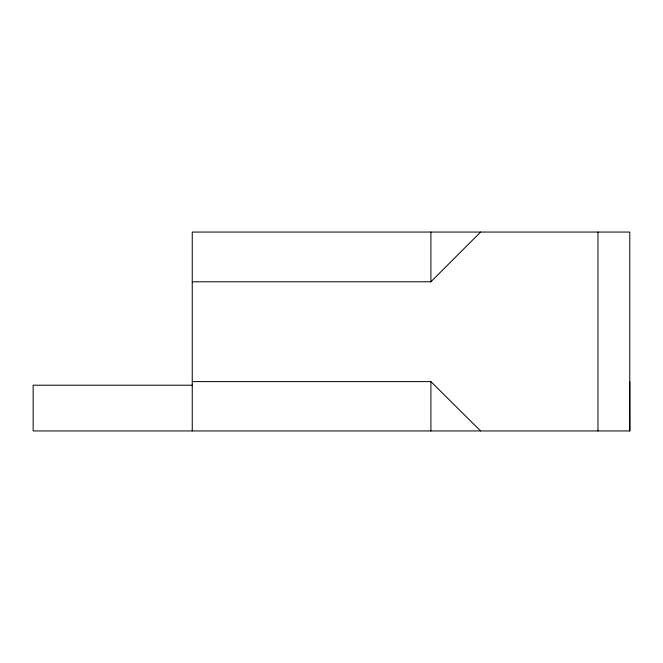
<?xml version="1.0" encoding="UTF-8"?>
<svg xmlns="http://www.w3.org/2000/svg" width="663" height="663" viewBox="0 0 663 663"><rect width="100%" height="100%" fill="white"/><g stroke="black" fill="none" stroke-linecap="round" stroke-linejoin="round"><path stroke-width="0.99" d="M192.253 281.783L430.9 281.783L480.617 232.058M192.253 381.615L430.9 381.615L480.617 430.942M192.253 385.195L33.15 385.195L33.15 430.942L629.85 430.942L629.775 381.615M629.775 430.942L629.775 232.058L192.253 232.058L192.253 430.942M597.96 232.058L597.96 430.942M430.9 232.058L430.9 281.783M430.9 381.615L430.9 430.942"/></g></svg>
